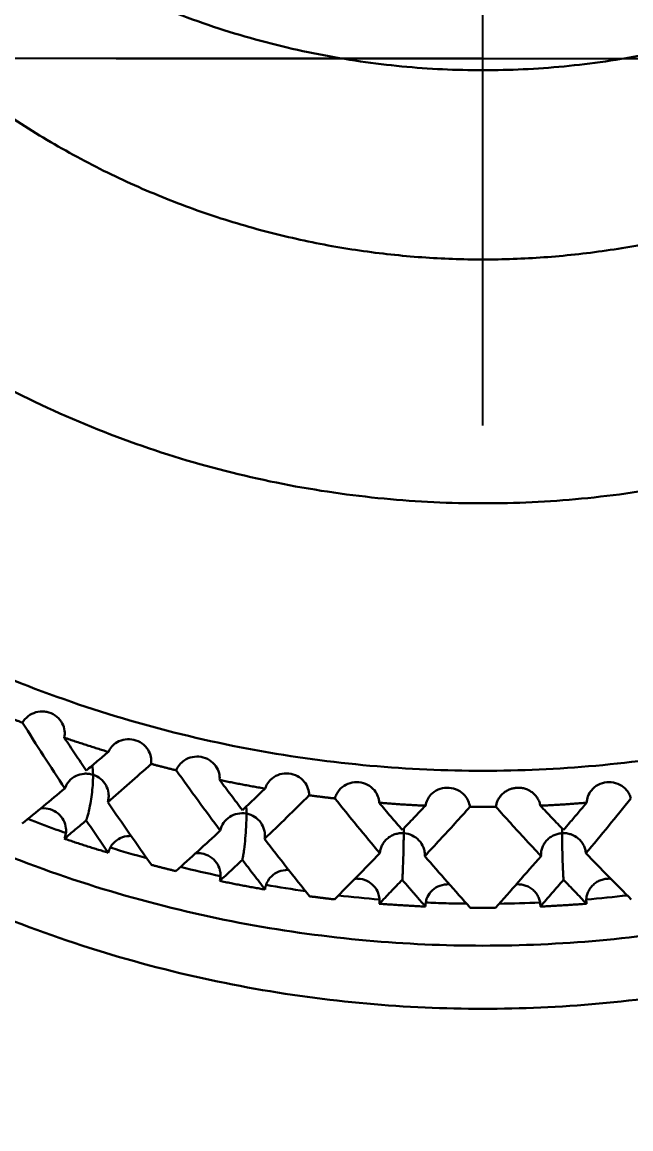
# Model space of a CAD drawing. Header units: millimetres. Extents: x 577 to 7172, y 252 to 2707.
# Drawn here: x 1035.33 to 1043.63, y 2105.44 to 2120.51 of the extents above; entities that cross this region are included whole.
import ezdxf

# ---------------------------------------------------------------- set-up
doc = ezdxf.new("R2010")
doc.units = ezdxf.units.MM
doc.header["$MEASUREMENT"] = 0
doc.layers.add('외형선(ISO)', color=7, linetype='Continuous', lineweight=30)
doc.layers.add('치수(ISO)', color=7, linetype='Continuous', lineweight=25)
doc.styles.add('굴림', font='')
doc.styles.get('굴림').set_extended_font_data('援대┝')
doc.dimstyles.new('기본값 (ISO)', dxfattribs={"dimscale": 10, "dimtxt": 3, "dimasz": 2.5, "dimexe": 3.175, "dimexo": 0, "dimgap": 0.762, "dimtad": 1, "dimtoh": 1, "dimdec": 0, "dimzin": 1, "dimdsep": 46, "dimtxsty": '굴림', "dimcen": 0.5, "dimazin": 0, "dimtfac": 1, "dimtdec": 4, "dimtix": 1, "dimtmove": 1, "dimatfit": 3, "dimfxl": 1, "dimtolj": 1, "dimtzin": 1, "dimarcsym": 0})

# ---------------------------------------------------------------- blocks, each defined once
blk = doc.blocks.new('*D22')
at = {"layer": 'Defpoints', "color": 0}
for p in [(1111.205, 2147.566), (972.024, 2092.463)]:
    blk.add_point(p, dxfattribs=at)
at = {"layer": '치수(ISO)', "color": 0, "lineweight": -2}
for p, q in [((1041.614, 2115.015), (1041.614, 2125.015)), ((1036.614, 2120.015), (1046.614, 2120.015)), ((902.29, 2064.855), (948.779, 2083.261)), ((877.29, 2064.855), (902.29, 2064.855))]:
    blk.add_line(p, q, dxfattribs=at)
at = {"layer": '치수(ISO)', "color": 0}
blk.add_solid([(950.313, 2079.387), (947.245, 2087.135), (972.024, 2092.463)], dxfattribs=at)
at = {"layer": '치수(ISO)', "color": 0, "insert": (833.241, 2064.855), "char_height": 30, "attachment_point": 5, "style": '굴림'}
blk.add_mtext('\\A1;150', dxfattribs=at)
blk = doc.blocks.new('*D32')
at = {"layer": 'Defpoints', "color": 0}
for p in [(899.259, 2588.117), (619.259, 2120.015), (1041.614, 2120.015)]:
    blk.add_point(p, dxfattribs=at)
at = {"layer": '치수(ISO)', "color": 0, "lineweight": -2}
for p, q in [((899.259, 2588.117), (587.509, 2588.117)), ((619.259, 2563.117), (619.259, 2145.015)), ((1041.614, 2120.015), (587.509, 2120.015))]:
    blk.add_line(p, q, dxfattribs=at)
at = {"layer": '치수(ISO)', "color": 0}
for points in [[(623.425, 2563.117), (615.092, 2563.117), (619.259, 2588.117)], [(615.092, 2145.015), (623.425, 2145.015), (619.259, 2120.015)]]:
    blk.add_solid(points, dxfattribs=at)
at = {"layer": '치수(ISO)', "color": 0, "insert": (596.639, 2354.066), "char_height": 30, "attachment_point": 5, "rotation": 90, "style": '굴림'}
blk.add_mtext('\\A1;468', dxfattribs=at)

msp = doc.modelspace()

# ---------------------------------------------------------------- linework, layer by layer
at = {"layer": '외형선(ISO)'}
msp.add_line((1042.406, 2109.166), (1042.406, 2109.168), dxfattribs=at)
for centre, start, end in [((1041.614, 2127.585), 269.4292, 270.5708), ((1041.614, 2126.211), 269.4458, 270.5542)]:
    msp.add_arc(centre, 17.764, start, end, dxfattribs=at)
for points, weights, knots in [([(1032.114, 2137.879), (1027.614, 2133.783), (1027.614, 2127.748), (1027.614, 2113.957), (1041.614, 2113.957), (1055.614, 2113.957), (1055.614, 2127.748), (1055.614, 2133.783), (1051.114, 2137.879)], [0.853887696369, 0.846556395002, 1, 0.707106781187, 1, 0.707106781187, 1, 0.846554156546, 0.853887910303], [5.460262, 5.460262, 5.460262, 6.283185, 6.283185, 7.853982, 7.853982, 9.424778, 9.424778, 10.247713, 10.247713, 10.247713]), ([(1032.114, 2137.57), (1030.114, 2134.682), (1030.114, 2131.185), (1030.114, 2119.857), (1041.614, 2119.857), (1053.114, 2119.857), (1053.114, 2131.185), (1053.114, 2134.682), (1051.114, 2137.57)], [0.861038107518, 0.886660963986, 1, 0.707106781187, 1, 0.707106781187, 1, 0.886657382319, 0.861036488171], [2.533752, 2.533752, 2.533752, 3.141593, 3.141593, 4.712389, 4.712389, 6.283185, 6.283185, 6.891046, 6.891046, 6.891046]), ([(1024.614, 2127.061), (1024.614, 2110.314), (1041.614, 2110.314), (1058.614, 2110.314), (1058.614, 2127.061)], [1, 0.707106781187, 1, 0.707106781187, 1], [0, 0, 0, 1.570796, 1.570796, 3.141593, 3.141593, 3.141593]), ([(1024.116, 2125.428), (1024.114, 2125.299), (1024.114, 2125.17), (1024.114, 2107.931), (1041.614, 2107.931), (1059.114, 2107.931), (1059.114, 2125.17), (1059.114, 2125.299), (1059.112, 2125.428)], [0.993890013821, 0.996912459533, 1, 0.707106781187, 1, 0.707106781187, 1, 0.996912459531, 0.993890013818], [3.125034, 3.125034, 3.125034, 3.141593, 3.141593, 4.712389, 4.712389, 6.283185, 6.283185, 6.299744, 6.299744, 6.299744]), ([(1030.614, 2125.303), (1033.098, 2117.279), (1041.614, 2117.279), (1050.13, 2117.279), (1052.614, 2125.303)], [0.906782181242, 0.765263097167, 1, 0.765263097167, 0.906782181242], [3.453487, 3.453487, 3.453487, 4.712389, 4.712389, 5.971291, 5.971291, 5.971291]), ([(1024.114, 2124.311), (1024.114, 2107.071), (1041.614, 2107.071), (1059.114, 2107.071), (1059.114, 2124.311)], [1, 0.707106781187, 1, 0.707106781187, 1], [3.141593, 3.141593, 3.141593, 4.712389, 4.712389, 6.283185, 6.283185, 6.283185]), ([(966.614, 2120.015), (966.614, 2046.13), (1041.614, 2046.13), (1116.614, 2046.13), (1116.614, 2120.015)], [1, 0.707106781187, 1, 0.707106781187, 1], [3.141593, 3.141593, 3.141593, 4.712389, 4.712389, 6.283185, 6.283185, 6.283185]), ([(1042.398, 2109.838), (1042.351, 2110.1), (1042.076, 2110.082), (1041.822, 2110.065), (1041.791, 2109.822)], [0.960316622879, 0.728512943627, 1, 0.744455984605, 0.934826996323], [0.114802, 0.114802, 0.114802, 1.570796, 1.570796, 2.941288, 2.941288, 2.941288]), ([(1040.534, 2109.463), (1040.531, 2109.464), (1040.528, 2109.464), (1040.23, 2109.477), (1040.209, 2109.189)], [0.992456535771, 0.996178404694, 1, 0.71288781992, 0.98866613136], [1.550301, 1.550301, 1.550301, 1.570796, 1.570796, 3.110589, 3.110589, 3.110589]), ([(1043.358, 2108.843), (1043.334, 2108.845), (1043.311, 2108.843), (1043.024, 2108.824), (1043.024, 2108.547)], [0.945199855031, 0.969403785418, 1, 0.720149398659, 0.975076347909], [1.406708, 1.406708, 1.406708, 1.570796, 1.570796, 3.071645, 3.071645, 3.071645]), ([(1042.398, 2108.464), (1042.398, 2108.469), (1042.398, 2108.474), (1042.396, 2108.77), (1042.089, 2108.767), (1042.079, 2108.767), (1042.07, 2108.766)], [0.985724031366, 0.992679025198, 1, 0.707106781187, 1, 0.9871609291, 0.975447468019], [6.243923, 6.243923, 6.243923, 6.283185, 6.283185, 7.853982, 7.853982, 7.922838, 7.922838, 7.922838]), ([(1043.024, 2108.547), (1043.024, 2108.537), (1043.025, 2108.527), (1043.026, 2108.515), (1043.027, 2108.503)], [0.973494942506, 0.986086532126, 1, 0.983297902969, 0.968500664277], [3.0669743, 3.0669743, 3.0669743, 3.1415927, 3.1415927, 3.2311666, 3.2311666, 3.2311666])]:
    msp.add_rational_spline(points, weights, degree=2, knots=knots, dxfattribs=at)
for points, weights in [([(1035.008, 2111.097), (1035.172, 2111.031), (1035.337, 2110.968)], [0.888320395607, 0.890137339598, 0.892049238144]), ([(1035.907, 2110.764), (1036.205, 2110.662), (1036.508, 2110.571)], [0.898924291346, 0.902681049663, 0.906748871522]), ([(1037.091, 2110.407), (1037.262, 2110.362), (1037.434, 2110.32)], [0.914923675747, 0.917411640353, 0.920000467581]), ([(1038.025, 2110.188), (1038.334, 2110.124), (1038.646, 2110.071)], [0.929244807011, 0.934266897205, 0.939622200741]), ([(1039.245, 2109.98), (1039.421, 2109.956), (1039.597, 2109.936)], [0.950339197925, 0.953586831063, 0.95694343804]), ([(1040.2, 2109.878), (1040.515, 2109.852), (1040.831, 2109.838)], [0.96888764199, 0.975359576795, 0.9821946816]), ([(1042.398, 2109.838), (1042.713, 2109.852), (1043.028, 2109.878)], [0.982194681606, 0.975359576801, 0.968887641996]), ([(1035.907, 2109.389), (1036.205, 2109.287), (1036.507, 2109.197)], [0.898931091721, 0.90268130126, 0.90674144434]), ([(1042.694, 2109.463), (1042.407, 2109.446), (1042.406, 2109.168)], [0.989880637644, 0.719908856979, 0.984568002501]), ([(1037.096, 2109.031), (1037.262, 2108.987), (1037.429, 2108.947)], [0.914995834277, 0.917412884077, 0.919925016843]), ([(1038.026, 2108.813), (1038.334, 2108.749), (1038.645, 2108.696)], [0.929253886771, 0.9342671474, 0.939612410901]), ([(1040.607, 2108.721), (1040.719, 2108.592), (1040.83, 2108.464)], [0.938757838383, 0.939048725172, 0.939340605045]), ([(1039.25, 2108.604), (1039.421, 2108.581), (1039.591, 2108.562)], [0.950433319784, 0.953588064609, 0.956845538811]), ([(1040.201, 2108.503), (1040.515, 2108.478), (1040.83, 2108.464)], [0.96889932825, 0.975359824181, 0.982182170806]), ([(1042.398, 2108.464), (1042.713, 2108.478), (1043.027, 2108.503)], [0.982182170802, 0.975359824176, 0.968899328246]), ([(1040.83, 2108.472), (1040.83, 2108.468), (1040.83, 2108.464)], [0.896492966825, 0.899252087544, 0.902188498021])]:
    msp.add_rational_spline(points, weights, degree=2, dxfattribs=at)
for points, knots in [([(1035.337, 2110.968), (1035.356, 2111.002), (1035.382, 2111.032), (1035.444, 2111.081), (1035.48, 2111.099), (1035.558, 2111.121), (1035.599, 2111.124), (1035.659, 2111.117), (1035.679, 2111.113), (1035.737, 2111.095), (1035.774, 2111.075), (1035.836, 2111.024), (1035.861, 2110.993), (1035.895, 2110.927), (1035.906, 2110.894), (1035.915, 2110.828), (1035.913, 2110.795), (1035.907, 2110.764)], [-0.08673295, -0.08673295, -0.08673295, -0.08673295, -0.0749021, -0.0749021, -0.06283629, -0.06283629, -0.05062041, -0.05062041, -0.04468387, -0.04468387, -0.03230753, -0.03230753, -0.02031767, -0.02031767, -0.00981259, -0.00981259, -0.000001, -0.000001, -0.000001, -0.000001]), ([(1035.337, 2110.968), (1035.432, 2110.818), (1035.528, 2110.668), (1035.721, 2110.37), (1035.818, 2110.221), (1035.916, 2110.073)], [0.000001, 0.000001, 0.000001, 0.000001, 0.2022283, 0.2022283, 0.4043452, 0.4043452, 0.4043452, 0.4043452]), ([(1036.206, 2110.317), (1036.156, 2110.391), (1036.106, 2110.465), (1036.007, 2110.614), (1035.957, 2110.689), (1035.907, 2110.764)], [0.0000019, 0.0000019, 0.0000019, 0.0000019, 0.1025225, 0.1025225, 0.2050481, 0.2050481, 0.2050481, 0.2050481]), ([(1036.508, 2110.571), (1036.52, 2110.598), (1036.536, 2110.623), (1036.577, 2110.668), (1036.6, 2110.687), (1036.661, 2110.722), (1036.699, 2110.735), (1036.778, 2110.747), (1036.817, 2110.745), (1036.895, 2110.726), (1036.933, 2110.709), (1037, 2110.662), (1037.028, 2110.632), (1037.067, 2110.568), (1037.08, 2110.536), (1037.094, 2110.471), (1037.095, 2110.439), (1037.091, 2110.407)], [-0.08672137, -0.08672137, -0.08672137, -0.08672137, -0.07773945, -0.07773945, -0.06862658, -0.06862658, -0.0565454, -0.0565454, -0.0448472, -0.0448472, -0.03243385, -0.03243385, -0.02025829, -0.02025829, -0.00969212, -0.00969212, -0.000001, -0.000001, -0.000001, -0.000001]), ([(1036.508, 2110.571), (1036.457, 2110.529), (1036.407, 2110.486), (1036.306, 2110.401), (1036.256, 2110.359), (1036.206, 2110.317)], [0.000001, 0.000001, 0.000001, 0.000001, 0.1025077, 0.1025077, 0.2050094, 0.2050094, 0.2050094, 0.2050094]), ([(1037.434, 2110.32), (1037.444, 2110.347), (1037.459, 2110.372), (1037.496, 2110.417), (1037.518, 2110.438), (1037.576, 2110.477), (1037.614, 2110.493), (1037.692, 2110.509), (1037.732, 2110.51), (1037.812, 2110.496), (1037.851, 2110.481), (1037.92, 2110.438), (1037.95, 2110.41), (1037.993, 2110.348), (1038.008, 2110.316), (1038.025, 2110.252), (1038.028, 2110.22), (1038.025, 2110.188)], [-0.08671553, -0.08671553, -0.08671553, -0.08671553, -0.07797707, -0.07797707, -0.06903183, -0.06903183, -0.05683129, -0.05683129, -0.04491881, -0.04491881, -0.03255134, -0.03255134, -0.02040126, -0.02040126, -0.00974481, -0.00974481, -0.000001, -0.000001, -0.000001, -0.000001]), ([(1036.299, 2110.259), (1036.299, 2110.26), (1036.299, 2110.261), (1036.298, 2110.313), (1036.294, 2110.357), (1036.285, 2110.383)], [-0.00120426, -0.00120426, -0.00120426, -0.00120426, 0, 0, 0.09440727, 0.09440727, 0.09440727, 0.09440727]), ([(1036.499, 2109.887), (1036.598, 2109.972), (1036.697, 2110.057), (1036.894, 2110.231), (1036.993, 2110.318), (1037.091, 2110.407)], [0.000001, 0.000001, 0.000001, 0.000001, 0.2024334, 0.2024334, 0.4049748, 0.4049748, 0.4049748, 0.4049748]), ([(1037.434, 2110.32), (1037.532, 2110.182), (1037.632, 2110.044), (1037.832, 2109.77), (1037.933, 2109.634), (1038.034, 2109.498)], [0.000001, 0.000001, 0.000001, 0.000001, 0.2022283, 0.2022283, 0.4043452, 0.4043452, 0.4043452, 0.4043452]), ([(1035.916, 2110.073), (1035.928, 2110.11), (1035.947, 2110.143), (1035.999, 2110.202), (1036.031, 2110.226), (1036.102, 2110.26), (1036.139, 2110.27), (1036.196, 2110.275), (1036.216, 2110.275), (1036.256, 2110.27), (1036.277, 2110.266), (1036.297, 2110.26), (1036.298, 2110.26), (1036.299, 2110.259)], [0.000001, 0.000001, 0.000001, 0.000001, 0.01162697, 0.01162697, 0.02365674, 0.02365674, 0.03505426, 0.03505426, 0.04097155, 0.04097155, 0.04720792, 0.04720792, 0.04748275, 0.04748275, 0.04748275, 0.04748275]), ([(1036.299, 2110.259), (1036.299, 2110.259), (1036.299, 2110.258), (1036.3, 2110.203), (1036.297, 2110.134), (1036.28, 2109.971), (1036.267, 2109.885), (1036.246, 2109.781), (1036.238, 2109.747), (1036.226, 2109.701), (1036.223, 2109.69), (1036.217, 2109.671), (1036.215, 2109.664), (1036.212, 2109.654), (1036.211, 2109.651), (1036.208, 2109.644), (1036.207, 2109.641), (1036.206, 2109.638)], [-0.1179256, -0.1179256, -0.1179256, -0.1179256, -0.1173602, -0.1173602, -0.07141, -0.07141, -0.0236368, -0.0236368, -0.0083619, -0.0083619, -0.004289, -0.004289, -0.002106, -0.002106, -0.0010672, -0.0010672, -0.0000012, -0.0000012, -0.0000012, -0.0000012]), ([(1036.499, 2109.887), (1036.505, 2109.907), (1036.509, 2109.927), (1036.513, 2109.967), (1036.513, 2109.987), (1036.506, 2110.044), (1036.495, 2110.08), (1036.458, 2110.148), (1036.432, 2110.179), (1036.371, 2110.228), (1036.338, 2110.247), (1036.301, 2110.259), (1036.3, 2110.259), (1036.299, 2110.259)], [-0.04723636, -0.04723636, -0.04723636, -0.04723636, -0.0409181, -0.0409181, -0.03488356, -0.03488356, -0.02353108, -0.02353108, -0.0114268, -0.0114268, 0, 0, 0.00027562, 0.00027562, 0.00027562, 0.00027562]), ([(1038.335, 2109.778), (1038.283, 2109.846), (1038.232, 2109.914), (1038.129, 2110.05), (1038.077, 2110.119), (1038.025, 2110.188)], [0.0000011, 0.0000011, 0.0000011, 0.0000011, 0.1025219, 0.1025219, 0.2050473, 0.2050473, 0.2050473, 0.2050473]), ([(1038.646, 2110.071), (1038.654, 2110.098), (1038.666, 2110.123), (1038.698, 2110.17), (1038.718, 2110.192), (1038.772, 2110.235), (1038.808, 2110.254), (1038.885, 2110.277), (1038.927, 2110.281), (1039.009, 2110.273), (1039.049, 2110.261), (1039.121, 2110.222), (1039.153, 2110.196), (1039.201, 2110.137), (1039.218, 2110.107), (1039.24, 2110.043), (1039.245, 2110.012), (1039.245, 2109.98)], [-0.08672412, -0.08672412, -0.08672412, -0.08672412, -0.0782277, -0.0782277, -0.0694393, -0.0694393, -0.05736308, -0.05736308, -0.04504837, -0.04504837, -0.03264824, -0.03264824, -0.02030961, -0.02030961, -0.00972743, -0.00972743, -0.000001, -0.000001, -0.000001, -0.000001]), ([(1039.597, 2109.936), (1039.602, 2109.956), (1039.609, 2109.976), (1039.628, 2110.013), (1039.64, 2110.031), (1039.68, 2110.079), (1039.711, 2110.105), (1039.783, 2110.143), (1039.823, 2110.154), (1039.884, 2110.16), (1039.904, 2110.16), (1039.965, 2110.154), (1040.005, 2110.142), (1040.077, 2110.104), (1040.109, 2110.079), (1040.155, 2110.022), (1040.171, 2109.994), (1040.193, 2109.937), (1040.199, 2109.907), (1040.2, 2109.878)], [-0.08669826, -0.08669826, -0.08669826, -0.08669826, -0.08040536, -0.08040536, -0.07386324, -0.07386324, -0.06167253, -0.06167253, -0.04934561, -0.04934561, -0.04335782, -0.04335782, -0.03101877, -0.03101877, -0.01881146, -0.01881146, -0.00906258, -0.00906258, -0.000001, -0.000001, -0.000001, -0.000001]), ([(1043.028, 2109.878), (1043.029, 2109.907), (1043.036, 2109.936), (1043.057, 2109.994), (1043.073, 2110.022), (1043.119, 2110.078), (1043.151, 2110.104), (1043.223, 2110.142), (1043.263, 2110.154), (1043.324, 2110.16), (1043.344, 2110.16), (1043.405, 2110.154), (1043.444, 2110.143), (1043.517, 2110.105), (1043.548, 2110.079), (1043.588, 2110.032), (1043.6, 2110.014), (1043.619, 2109.976), (1043.627, 2109.956), (1043.632, 2109.936)], [-0.08670954, -0.08670954, -0.08670954, -0.08670954, -0.07766824, -0.07766824, -0.0679418, -0.0679418, -0.05573585, -0.05573585, -0.04339563, -0.04339563, -0.0374105, -0.0374105, -0.02508142, -0.02508142, -0.01288588, -0.01288588, -0.00631815, -0.00631815, -0.000001, -0.000001, -0.000001, -0.000001]), ([(1038.646, 2110.071), (1038.594, 2110.022), (1038.542, 2109.973), (1038.438, 2109.875), (1038.387, 2109.827), (1038.335, 2109.778)], [0.000001, 0.000001, 0.000001, 0.000001, 0.1025074, 0.1025074, 0.2050094, 0.2050094, 0.2050094, 0.2050094]), ([(1040.831, 2109.838), (1040.836, 2109.866), (1040.844, 2109.892), (1040.87, 2109.943), (1040.886, 2109.967), (1040.934, 2110.017), (1040.967, 2110.04), (1041.042, 2110.073), (1041.082, 2110.082), (1041.133, 2110.083), (1041.143, 2110.083), (1041.194, 2110.079), (1041.234, 2110.069), (1041.308, 2110.032), (1041.341, 2110.007), (1041.387, 2109.954), (1041.403, 2109.929), (1041.426, 2109.877), (1041.434, 2109.85), (1041.437, 2109.822)], [-0.0867115, -0.0867115, -0.0867115, -0.0867115, -0.07832602, -0.07832602, -0.06949266, -0.06949266, -0.05741042, -0.05741042, -0.04510645, -0.04510645, -0.04215816, -0.04215816, -0.0297787, -0.0297787, -0.01744939, -0.01744939, -0.00846186, -0.00846186, -0.000001, -0.000001, -0.000001, -0.000001]), ([(1037.096, 2109.031), (1036.996, 2109.172), (1036.896, 2109.314), (1036.697, 2109.599), (1036.598, 2109.742), (1036.499, 2109.887)], [0.000001, 0.000001, 0.000001, 0.000001, 0.2024117, 0.2024117, 0.4048476, 0.4048476, 0.4048476, 0.4048476]), ([(1038.637, 2109.385), (1038.739, 2109.482), (1038.84, 2109.581), (1039.043, 2109.779), (1039.145, 2109.879), (1039.245, 2109.98)], [0.000001, 0.000001, 0.000001, 0.000001, 0.2024334, 0.2024334, 0.4049747, 0.4049747, 0.4049747, 0.4049747]), ([(1039.597, 2109.936), (1039.697, 2109.81), (1039.799, 2109.685), (1040.004, 2109.436), (1040.106, 2109.312), (1040.209, 2109.189)], [0.000001, 0.000001, 0.000001, 0.000001, 0.2022283, 0.2022283, 0.4043452, 0.4043452, 0.4043452, 0.4043452]), ([(1040.515, 2109.507), (1040.463, 2109.568), (1040.41, 2109.63), (1040.305, 2109.753), (1040.253, 2109.815), (1040.2, 2109.878)], [0.000001, 0.000001, 0.000001, 0.000001, 0.1025219, 0.1025219, 0.2050472, 0.2050472, 0.2050472, 0.2050472]), ([(1040.831, 2109.838), (1040.778, 2109.783), (1040.725, 2109.727), (1040.62, 2109.617), (1040.568, 2109.562), (1040.515, 2109.507)], [0.000001, 0.000001, 0.000001, 0.000001, 0.1025074, 0.1025074, 0.2050094, 0.2050094, 0.2050094, 0.2050094]), ([(1042.713, 2109.507), (1042.661, 2109.562), (1042.608, 2109.617), (1042.503, 2109.727), (1042.45, 2109.783), (1042.398, 2109.838)], [0.0000015, 0.0000015, 0.0000015, 0.0000015, 0.1025224, 0.1025224, 0.2050463, 0.2050463, 0.2050463, 0.2050463]), ([(1043.028, 2109.878), (1042.989, 2109.832), (1042.951, 2109.786), (1042.873, 2109.695), (1042.835, 2109.649), (1042.796, 2109.604)], [0.000001, 0.000001, 0.000001, 0.000001, 0.0754876, 0.0754876, 0.1509729, 0.1509729, 0.1509729, 0.1509729]), ([(1043.019, 2109.189), (1043.122, 2109.312), (1043.225, 2109.436), (1043.429, 2109.685), (1043.531, 2109.81), (1043.632, 2109.936)], [0.0000282, 0.0000282, 0.0000282, 0.0000282, 0.2024567, 0.2024567, 0.405011, 0.405011, 0.405011, 0.405011]), ([(1035.586, 2109.802), (1035.591, 2109.802), (1035.596, 2109.803), (1035.64, 2109.805), (1035.678, 2109.801), (1035.755, 2109.777), (1035.791, 2109.757), (1035.853, 2109.705), (1035.879, 2109.674), (1035.915, 2109.606), (1035.926, 2109.57), (1035.932, 2109.509), (1035.932, 2109.485), (1035.925, 2109.436), (1035.918, 2109.412), (1035.907, 2109.389)], [0.03495525, 0.03495525, 0.03495525, 0.03495525, 0.03645186, 0.03645186, 0.04802753, 0.04802753, 0.06043234, 0.06043234, 0.07248132, 0.07248132, 0.08383492, 0.08383492, 0.09107573, 0.09107573, 0.098789, 0.098789, 0.098789, 0.098789]), ([(1038.391, 2109.73), (1038.39, 2109.73), (1038.389, 2109.73), (1038.349, 2109.738), (1038.309, 2109.737), (1038.232, 2109.721), (1038.196, 2109.707), (1038.13, 2109.665), (1038.102, 2109.637), (1038.057, 2109.573), (1038.042, 2109.536), (1038.034, 2109.498)], [-0.04750746, -0.04750746, -0.04750746, -0.04750746, -0.04723403, -0.04723403, -0.0352273, -0.0352273, -0.02369618, -0.02369618, -0.01181003, -0.01181003, -0.000001, -0.000001, -0.000001, -0.000001]), ([(1038.335, 2109.1), (1038.336, 2109.105), (1038.337, 2109.111), (1038.339, 2109.123), (1038.341, 2109.129), (1038.343, 2109.145), (1038.345, 2109.154), (1038.351, 2109.192), (1038.355, 2109.22), (1038.371, 2109.338), (1038.381, 2109.446), (1038.39, 2109.619), (1038.392, 2109.679), (1038.391, 2109.729), (1038.391, 2109.729), (1038.391, 2109.73)], [-0.2672308, -0.2672308, -0.2672308, -0.2672308, -0.2622624, -0.2622624, -0.2571011, -0.2571011, -0.2480934, -0.2480934, -0.2172737, -0.2172737, -0.0882446, -0.0882446, 0, 0, 0.0012194, 0.0012194, 0.0012194, 0.0012194]), ([(1038.387, 2109.827), (1038.389, 2109.802), (1038.391, 2109.769), (1038.391, 2109.731), (1038.391, 2109.731), (1038.391, 2109.73)], [0.08990714, 0.08990714, 0.08990714, 0.08990714, 0.12374356, 0.12374356, 0.12435069, 0.12435069, 0.12435069, 0.12435069]), ([(1038.391, 2109.73), (1038.392, 2109.73), (1038.393, 2109.73), (1038.432, 2109.722), (1038.468, 2109.708), (1038.534, 2109.666), (1038.563, 2109.639), (1038.608, 2109.576), (1038.624, 2109.542), (1038.638, 2109.485), (1038.641, 2109.465), (1038.642, 2109.425), (1038.64, 2109.405), (1038.637, 2109.385)], [-0.00027439, -0.00027439, -0.00027439, -0.00027439, 0, 0, 0.01154965, 0.01154965, 0.0235061, 0.0235061, 0.0349934, 0.0349934, 0.04117961, 0.04117961, 0.04723813, 0.04723813, 0.04723813, 0.04723813]), ([(1040.822, 2109.151), (1040.891, 2109.226), (1040.961, 2109.301), (1041.031, 2109.376), (1041.167, 2109.523), (1041.303, 2109.672), (1041.437, 2109.822)], [1.189798, 1.189798, 1.189798, 1.189798, 2.559794, 2.559794, 2.559794, 5.236908, 5.236908, 5.236908, 5.236908]), ([(1035.929, 2109.466), (1035.882, 2109.482), (1035.835, 2109.499), (1035.662, 2109.561), (1035.535, 2109.609), (1035.409, 2109.657)], [3.23495786, 3.23495786, 3.23495786, 3.23495786, 3.24984193, 3.24984193, 3.29043252, 3.29043252, 3.29043252, 3.29043252]), ([(1035.907, 2109.389), (1035.957, 2109.43), (1036.007, 2109.471), (1036.107, 2109.554), (1036.156, 2109.596), (1036.206, 2109.638)], [0.000001, 0.000001, 0.000001, 0.000001, 0.1025329, 0.1025329, 0.2050688, 0.2050688, 0.2050688, 0.2050688]), ([(1036.206, 2109.638), (1036.256, 2109.564), (1036.306, 2109.49), (1036.407, 2109.343), (1036.457, 2109.27), (1036.507, 2109.197)], [0.0000019, 0.0000019, 0.0000019, 0.0000019, 0.1025281, 0.1025281, 0.2050503, 0.2050503, 0.2050503, 0.2050503]), ([(1036.507, 2109.197), (1036.511, 2109.216), (1036.518, 2109.234), (1036.534, 2109.271), (1036.545, 2109.288), (1036.581, 2109.336), (1036.61, 2109.362), (1036.679, 2109.403), (1036.718, 2109.416), (1036.778, 2109.425), (1036.798, 2109.426), (1036.818, 2109.425)], [0.000001, 0.000001, 0.000001, 0.000001, 0.00594046, 0.00594046, 0.01211589, 0.01211589, 0.02401598, 0.02401598, 0.03616561, 0.03616561, 0.04224296, 0.04224296, 0.04224296, 0.04224296]), ([(1039.25, 2108.604), (1039.148, 2108.733), (1039.045, 2108.862), (1038.841, 2109.122), (1038.739, 2109.253), (1038.637, 2109.385)], [0.000001, 0.000001, 0.000001, 0.000001, 0.2024117, 0.2024117, 0.4048476, 0.4048476, 0.4048476, 0.4048476]), ([(1040.515, 2108.829), (1040.516, 2108.834), (1040.516, 2108.84), (1040.517, 2108.853), (1040.517, 2108.859), (1040.518, 2108.876), (1040.519, 2108.887), (1040.521, 2108.926), (1040.522, 2108.956), (1040.527, 2109.074), (1040.531, 2109.181), (1040.533, 2109.318), (1040.534, 2109.35), (1040.534, 2109.395), (1040.534, 2109.409), (1040.534, 2109.436), (1040.534, 2109.449), (1040.534, 2109.462), (1040.534, 2109.463), (1040.534, 2109.463)], [0.000001, 0.000001, 0.000001, 0.000001, 0.0019069, 0.0019069, 0.003819, 0.003819, 0.0072699, 0.0072699, 0.0190981, 0.0190981, 0.0664168, 0.0664168, 0.0831412, 0.0831412, 0.091562, 0.091562, 0.0998916, 0.0998916, 0.1003581, 0.1003581, 0.1003581, 0.1003581]), ([(1040.534, 2109.526), (1040.534, 2109.518), (1040.534, 2109.509), (1040.534, 2109.489), (1040.534, 2109.477), (1040.534, 2109.465), (1040.534, 2109.464), (1040.534, 2109.463)], [0.10497177, 0.10497177, 0.10497177, 0.10497177, 0.11470361, 0.11470361, 0.12573902, 0.12573902, 0.12636771, 0.12636771, 0.12636771, 0.12636771]), ([(1040.534, 2109.463), (1040.535, 2109.463), (1040.536, 2109.463), (1040.576, 2109.46), (1040.614, 2109.451), (1040.684, 2109.417), (1040.716, 2109.394), (1040.769, 2109.337), (1040.79, 2109.305), (1040.811, 2109.249), (1040.816, 2109.229), (1040.822, 2109.19), (1040.823, 2109.171), (1040.822, 2109.151)], [-0.00027293, -0.00027293, -0.00027293, -0.00027293, 0, 0, 0.01168517, 0.01168517, 0.0234995, 0.0234995, 0.03512189, 0.03512189, 0.04137189, 0.04137189, 0.04724041, 0.04724041, 0.04724041, 0.04724041]), ([(1042.694, 2109.463), (1042.694, 2109.464), (1042.694, 2109.465), (1042.694, 2109.488), (1042.694, 2109.509), (1042.695, 2109.526)], [-0.19237414, -0.19237414, -0.19237414, -0.19237414, -0.1912717, -0.1912717, -0.15412825, -0.15412825, -0.15412825, -0.15412825]), ([(1043.019, 2109.189), (1043.017, 2109.208), (1043.014, 2109.227), (1043.004, 2109.265), (1042.996, 2109.284), (1042.969, 2109.336), (1042.944, 2109.367), (1042.884, 2109.417), (1042.85, 2109.436), (1042.794, 2109.454), (1042.774, 2109.459), (1042.735, 2109.464), (1042.716, 2109.465), (1042.696, 2109.464), (1042.695, 2109.463), (1042.694, 2109.463)], [-0.04721537, -0.04721537, -0.04721537, -0.04721537, -0.04139981, -0.04139981, -0.0352522, -0.0352522, -0.02349495, -0.02349495, -0.01181957, -0.01181957, -0.00574193, -0.00574193, 0, 0, 0.00027207, 0.00027207, 0.00027207, 0.00027207]), ([(1042.694, 2109.463), (1042.694, 2109.463), (1042.694, 2109.462), (1042.694, 2109.378), (1042.696, 2109.271), (1042.7, 2109.122), (1042.702, 2109.053), (1042.706, 2108.959), (1042.707, 2108.938), (1042.708, 2108.907), (1042.709, 2108.897), (1042.71, 2108.879), (1042.71, 2108.87), (1042.711, 2108.861)], [-0.1994639, -0.1994639, -0.1994639, -0.1994639, -0.1983501, -0.1983501, -0.0626731, -0.0626731, -0.0164947, -0.0164947, -0.0065403, -0.0065403, -0.0028631, -0.0028631, -0.000001, -0.000001, -0.000001, -0.000001]), ([(1042.197, 2109.376), (1042.232, 2109.338), (1042.267, 2109.301), (1042.337, 2109.226), (1042.372, 2109.189), (1042.407, 2109.151)], [0.000001, 0.000001, 0.000001, 0.000001, 0.068486, 0.068486, 0.1369899, 0.1369899, 0.1369899, 0.1369899]), ([(1037.698, 2109.19), (1037.726, 2109.192), (1037.754, 2109.191), (1037.822, 2109.18), (1037.861, 2109.165), (1037.931, 2109.121), (1037.96, 2109.093), (1038.005, 2109.029), (1038.021, 2108.995), (1038.035, 2108.934), (1038.038, 2108.91), (1038.037, 2108.861), (1038.033, 2108.836), (1038.026, 2108.813)], [0.03937662, 0.03937662, 0.03937662, 0.03937662, 0.04777563, 0.04777563, 0.0601711, 0.0601711, 0.07238236, 0.07238236, 0.08387553, 0.08387553, 0.09128209, 0.09128209, 0.09879179, 0.09879179, 0.09879179, 0.09879179]), ([(1038.026, 2108.813), (1038.077, 2108.86), (1038.129, 2108.908), (1038.232, 2109.003), (1038.283, 2109.052), (1038.335, 2109.1)], [0.000001, 0.000001, 0.000001, 0.000001, 0.1025327, 0.1025327, 0.2050688, 0.2050688, 0.2050688, 0.2050688]), ([(1038.335, 2109.1), (1038.387, 2109.032), (1038.438, 2108.965), (1038.542, 2108.83), (1038.593, 2108.763), (1038.645, 2108.696)], [0.0000011, 0.0000011, 0.0000011, 0.0000011, 0.1025275, 0.1025275, 0.2050494, 0.2050494, 0.2050494, 0.2050494]), ([(1040.209, 2109.189), (1040.106, 2109.083), (1040.003, 2108.977), (1039.797, 2108.768), (1039.694, 2108.665), (1039.591, 2108.562)], [0.000001, 0.000001, 0.000001, 0.000001, 0.2023551, 0.2023551, 0.4046826, 0.4046826, 0.4046826, 0.4046826]), ([(1041.442, 2108.447), (1041.339, 2108.563), (1041.235, 2108.679), (1041.028, 2108.914), (1040.925, 2109.032), (1040.822, 2109.151)], [0.000001, 0.000001, 0.000001, 0.000001, 0.2024117, 0.2024117, 0.4048476, 0.4048476, 0.4048476, 0.4048476]), ([(1042.407, 2109.151), (1042.303, 2109.032), (1042.2, 2108.914), (1041.993, 2108.679), (1041.89, 2108.563), (1041.786, 2108.447)], [0.0000426, 0.0000426, 0.0000426, 0.0000426, 0.2023877, 0.2023877, 0.4047273, 0.4047273, 0.4047273, 0.4047273]), ([(1042.407, 2109.151), (1042.407, 2109.154), (1042.407, 2109.156), (1042.406, 2109.161), (1042.406, 2109.164), (1042.406, 2109.166)], [-0.001512195, -0.001512195, -0.001512195, -0.001512195, -0.000758449, -0.000758449, -0.000001, -0.000001, -0.000001, -0.000001]), ([(1043.637, 2108.562), (1043.534, 2108.665), (1043.431, 2108.768), (1043.225, 2108.977), (1043.122, 2109.083), (1043.019, 2109.189)], [0.000001, 0.000001, 0.000001, 0.000001, 0.2023966, 0.2023966, 0.4048293, 0.4048293, 0.4048293, 0.4048293]), ([(1038.645, 2108.696), (1038.648, 2108.724), (1038.655, 2108.751), (1038.677, 2108.804), (1038.692, 2108.83), (1038.737, 2108.884), (1038.769, 2108.909), (1038.841, 2108.946), (1038.881, 2108.957), (1038.931, 2108.962), (1038.941, 2108.962), (1038.956, 2108.962), (1038.962, 2108.962), (1038.967, 2108.961)], [0.000001, 0.000001, 0.000001, 0.000001, 0.00849233, 0.00849233, 0.01753258, 0.01753258, 0.02964373, 0.02964373, 0.04190732, 0.04190732, 0.04483358, 0.04483358, 0.04647549, 0.04647549, 0.04647549, 0.04647549]), ([(1039.871, 2108.843), (1039.874, 2108.843), (1039.878, 2108.843), (1039.892, 2108.844), (1039.901, 2108.844), (1039.952, 2108.842), (1039.993, 2108.832), (1040.067, 2108.797), (1040.1, 2108.773), (1040.153, 2108.715), (1040.174, 2108.682), (1040.195, 2108.622), (1040.201, 2108.598), (1040.205, 2108.55), (1040.205, 2108.526), (1040.201, 2108.503)], [0.04375645, 0.04375645, 0.04375645, 0.04375645, 0.04486427, 0.04486427, 0.0478101, 0.0478101, 0.06018942, 0.06018942, 0.07241607, 0.07241607, 0.08404263, 0.08404263, 0.09161267, 0.09161267, 0.09880167, 0.09880167, 0.09880167, 0.09880167]), ([(1040.201, 2108.503), (1040.253, 2108.556), (1040.306, 2108.611), (1040.41, 2108.719), (1040.463, 2108.774), (1040.515, 2108.829)], [0.000001, 0.000001, 0.000001, 0.000001, 0.1025326, 0.1025326, 0.2050688, 0.2050688, 0.2050688, 0.2050688]), ([(1042.398, 2108.464), (1042.451, 2108.524), (1042.503, 2108.585), (1042.608, 2108.706), (1042.661, 2108.767), (1042.713, 2108.829)], [0.000001, 0.000001, 0.000001, 0.000001, 0.102531, 0.102531, 0.2050688, 0.2050688, 0.2050688, 0.2050688]), ([(1042.711, 2108.861), (1042.711, 2108.855), (1042.712, 2108.85), (1042.712, 2108.839), (1042.713, 2108.833), (1042.713, 2108.829)], [0.000001, 0.000001, 0.000001, 0.000001, 0.001691549, 0.001691549, 0.003365565, 0.003365565, 0.003365565, 0.003365565]), ([(1042.713, 2108.829), (1042.765, 2108.774), (1042.818, 2108.719), (1042.923, 2108.611), (1042.975, 2108.556), (1043.027, 2108.503)], [0, 0, 0, 0, 0.102528, 0.102528, 0.2050483, 0.2050483, 0.2050483, 0.2050483]), ([(1040.83, 2108.472), (1040.83, 2108.505), (1040.836, 2108.537), (1040.86, 2108.604), (1040.879, 2108.637), (1040.932, 2108.695), (1040.964, 2108.719), (1041.038, 2108.754), (1041.078, 2108.764), (1041.129, 2108.767), (1041.139, 2108.767), (1041.152, 2108.767), (1041.155, 2108.767), (1041.158, 2108.766)], [0.000001, 0.000001, 0.000001, 0.000001, 0.01003356, 0.01003356, 0.02155616, 0.02155616, 0.03368842, 0.03368842, 0.04602588, 0.04602588, 0.04897445, 0.04897445, 0.04993561, 0.04993561, 0.04993561, 0.04993561]), ([(1041.392, 2108.503), (1041.3, 2108.504), (1041.207, 2108.506), (1041.021, 2108.511), (1040.928, 2108.515), (1040.834, 2108.519)], [2.6797697, 2.6797697, 2.6797697, 2.6797697, 2.70756015, 2.70756015, 2.73560526, 2.73560526, 2.73560526, 2.73560526])]:
    msp.add_open_spline(points, degree=3, knots=knots, dxfattribs=at)
for points in [[(1035.916, 2110.073), (1035.72, 2109.911), (1035.525, 2109.751), (1035.332, 2109.595)], [(1041.791, 2109.822), (1041.926, 2109.672), (1042.061, 2109.523), (1042.197, 2109.376)], [(1042.796, 2109.604), (1042.768, 2109.572), (1042.741, 2109.539), (1042.713, 2109.507)], [(1038.034, 2109.498), (1037.832, 2109.311), (1037.63, 2109.127), (1037.429, 2108.947)], [(1037.031, 2109.123), (1036.865, 2109.168), (1036.699, 2109.217), (1036.534, 2109.267)], [(1038.037, 2108.878), (1037.854, 2108.917), (1037.672, 2108.958), (1037.491, 2109.003)], [(1040.515, 2108.829), (1040.546, 2108.793), (1040.577, 2108.757), (1040.607, 2108.721)], [(1039.196, 2108.673), (1039.016, 2108.699), (1038.837, 2108.727), (1038.658, 2108.758)], [(1040.204, 2108.56), (1040.017, 2108.575), (1039.831, 2108.594), (1039.644, 2108.615)], [(1042.394, 2108.52), (1042.208, 2108.511), (1042.022, 2108.506), (1041.836, 2108.503)], [(1043.584, 2108.616), (1043.398, 2108.594), (1043.211, 2108.576), (1043.024, 2108.56)]]:
    msp.add_open_spline(points, degree=3, dxfattribs=at)

# ---------------------------------------------------------------- dimensions: what is measured, and where the dimension line sits
at = {"layer": '치수(ISO)'}
dim = msp.add_linear_dim(base=(619.259, 2120.015), p1=(899.259, 2588.117), p2=(1041.614, 2120.015), angle=90, dimstyle='기본값 (ISO)', dxfattribs=at)
dim.commit()
dim.dimension.update_dxf_attribs({"geometry": '*D32', "text_midpoint": (596.639, 2354.066)})
dim = msp.add_diameter_dim_2p(p1=(1111.205, 2147.566), p2=(972.024, 2092.463), text='150', dimstyle='기본값 (ISO)', override={"dimtad": 0, "dimtofl": 0}, dxfattribs=at)
dim.commit()
dim.dimension.update_dxf_attribs({"geometry": '*D22', "text_midpoint": (902.29, 2064.855), "dimtype": 163})

doc.saveas('drawing.dxf')
